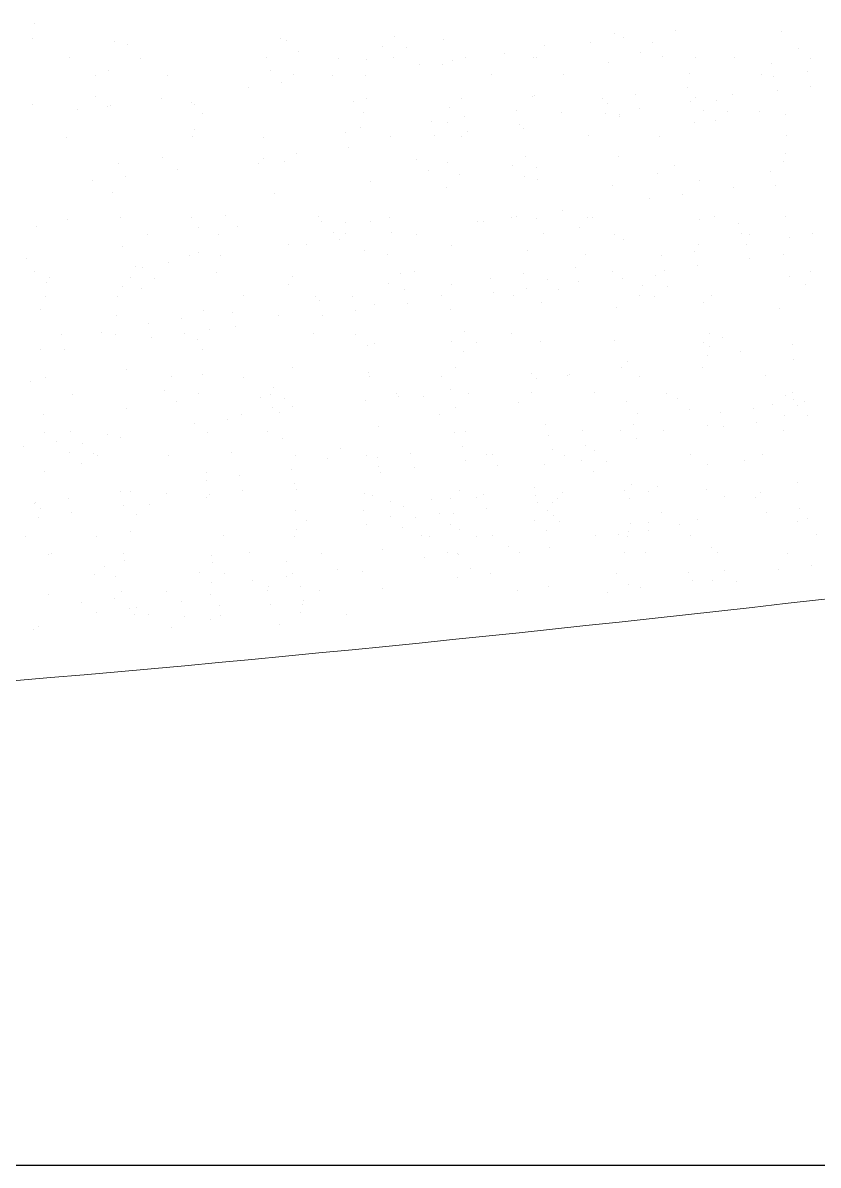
# Model space of a CAD drawing. Header units: millimetres. Extents: x 3165 to 3759, y 1184 to 1604.
# Drawn here: x 3330.1 to 3342.62, y 1361.22 to 1379.18 of the extents above; entities that cross this region are included whole.
import ezdxf

# ---------------------------------------------------------------- set-up
doc = ezdxf.new("R2010")
doc.units = ezdxf.units.MM
doc.layers.add('2', color=2, linetype='Continuous', lineweight=18, true_color=0xffff00)
doc.layers.add('LAYER2', color=2, linetype='Continuous', lineweight=25)

msp = doc.modelspace()

# ---------------------------------------------------------------- linework, layer by layer
at = {"layer": '2'}
for p, q in [((3330.281, 1379.168), (3330.281, 1379.168)), ((3340.367, 1379.057), (3340.367, 1379.057)), ((3342.034, 1379.048), (3342.034, 1379.048)), ((3330.252, 1378.943), (3330.252, 1378.943)), ((3331.54, 1378.897), (3331.54, 1378.897)), ((3334.157, 1378.93), (3334.157, 1378.93)), ((3334.253, 1378.909), (3334.253, 1378.909)), ((3335.957, 1378.963), (3335.957, 1378.963)), ((3336.715, 1378.918), (3336.715, 1378.918)), ((3339.034, 1378.882), (3339.034, 1378.882)), ((3339.416, 1379.015), (3339.416, 1379.015)), ((3339.554, 1378.95), (3339.554, 1378.95)), ((3340.017, 1378.874), (3340.017, 1378.874)), ((3331.756, 1378.845), (3331.756, 1378.845)), ((3334.437, 1378.74), (3334.437, 1378.74)), ((3335.758, 1378.811), (3335.758, 1378.811)), ((3336.141, 1378.794), (3336.141, 1378.794)), ((3337.676, 1378.703), (3337.676, 1378.703)), ((3338.314, 1378.82), (3338.314, 1378.82)), ((3339.818, 1378.722), (3339.818, 1378.722)), ((3342.315, 1378.786), (3342.315, 1378.786)), ((3330.832, 1378.631), (3330.832, 1378.631)), ((3331.958, 1378.622), (3331.958, 1378.622)), ((3333.946, 1378.636), (3333.946, 1378.636)), ((3335.073, 1378.628), (3335.073, 1378.628)), ((3335.515, 1378.612), (3335.515, 1378.612)), ((3335.942, 1378.642), (3335.942, 1378.642)), ((3336.342, 1378.527), (3336.342, 1378.527)), ((3336.707, 1378.525), (3336.707, 1378.525)), ((3336.863, 1378.596), (3336.863, 1378.596)), ((3337.061, 1378.642), (3337.061, 1378.642)), ((3338.133, 1378.645), (3338.133, 1378.645)), ((3338.187, 1378.633), (3338.187, 1378.633)), ((3339.325, 1378.558), (3339.325, 1378.558)), ((3340.175, 1378.648), (3340.175, 1378.648)), ((3340.691, 1378.633), (3340.691, 1378.633)), ((3341.301, 1378.639), (3341.301, 1378.639)), ((3341.883, 1378.546), (3341.883, 1378.546)), ((3342.499, 1378.617), (3342.499, 1378.617)), ((3331.254, 1378.362), (3331.254, 1378.362)), ((3331.448, 1378.44), (3331.448, 1378.44)), ((3332.38, 1378.353), (3332.38, 1378.353)), ((3334.006, 1378.428), (3334.006, 1378.428)), ((3334.368, 1378.368), (3334.368, 1378.368)), ((3334.984, 1378.348), (3334.984, 1378.348)), ((3335.494, 1378.359), (3335.494, 1378.359)), ((3337.482, 1378.373), (3337.482, 1378.373)), ((3338.608, 1378.365), (3338.608, 1378.365)), ((3340.596, 1378.379), (3340.596, 1378.379)), ((3341.723, 1378.37), (3341.723, 1378.37)), ((3341.922, 1378.344), (3341.922, 1378.344)), ((3342.442, 1378.412), (3342.442, 1378.412)), ((3333.65, 1378.173), (3333.65, 1378.173)), ((3334.171, 1378.241), (3334.171, 1378.241)), ((3340.563, 1378.165), (3340.563, 1378.165)), ((3342.49, 1378.187), (3342.49, 1378.187)), ((3331.247, 1378.031), (3331.247, 1378.031)), ((3332.292, 1377.994), (3332.292, 1377.994)), ((3335.509, 1377.992), (3335.509, 1377.992)), ((3337.011, 1377.997), (3337.011, 1377.997)), ((3338.127, 1378.026), (3338.127, 1378.026)), ((3338.153, 1378.045), (3338.153, 1378.045)), ((3339.23, 1377.989), (3339.23, 1377.989)), ((3339.75, 1378.058), (3339.75, 1378.058)), ((3340.685, 1378.013), (3340.685, 1378.013)), ((3341.012, 1377.962), (3341.012, 1377.962)), ((3341.267, 1378.05), (3341.267, 1378.05)), ((3341.97, 1378.118), (3341.97, 1378.118)), ((3330.25, 1377.907), (3330.25, 1377.907)), ((3330.958, 1377.818), (3330.958, 1377.818)), ((3331.431, 1377.862), (3331.431, 1377.862)), ((3331.479, 1377.887), (3331.479, 1377.887)), ((3332.751, 1377.933), (3332.751, 1377.933)), ((3332.808, 1377.895), (3332.808, 1377.895)), ((3335.307, 1377.942), (3335.307, 1377.942)), ((3336.812, 1377.845), (3336.812, 1377.845)), ((3337.872, 1377.81), (3337.872, 1377.81)), ((3338.575, 1377.776), (3338.575, 1377.776)), ((3339.309, 1377.908), (3339.309, 1377.908)), ((3339.799, 1377.832), (3339.799, 1377.832)), ((3340.612, 1377.939), (3340.612, 1377.939)), ((3340.813, 1377.81), (3340.813, 1377.81)), ((3341.197, 1377.793), (3341.197, 1377.793)), ((3341.689, 1377.782), (3341.689, 1377.782)), ((3332.936, 1377.764), (3332.936, 1377.764)), ((3335.46, 1377.771), (3335.46, 1377.771)), ((3336.538, 1377.635), (3336.538, 1377.635)), ((3336.784, 1377.61), (3336.784, 1377.61)), ((3337.059, 1377.703), (3337.059, 1377.703)), ((3339.278, 1377.764), (3339.278, 1377.764)), ((3339.485, 1377.708), (3339.485, 1377.708)), ((3339.493, 1377.739), (3339.493, 1377.739)), ((3340.677, 1377.621), (3340.677, 1377.621)), ((3340.998, 1377.642), (3340.998, 1377.642)), ((3342.103, 1377.741), (3342.103, 1377.741)), ((3332.8, 1377.502), (3332.8, 1377.502)), ((3335.18, 1377.456), (3335.18, 1377.456)), ((3335.418, 1377.536), (3335.418, 1377.536)), ((3337.107, 1377.478), (3337.107, 1377.478)), ((3337.92, 1377.585), (3337.92, 1377.585)), ((3337.976, 1377.523), (3337.976, 1377.523)), ((3330.784, 1377.381), (3330.784, 1377.381)), ((3332.772, 1377.395), (3332.772, 1377.395)), ((3333.898, 1377.386), (3333.898, 1377.386)), ((3335.886, 1377.401), (3335.886, 1377.401)), ((3336.586, 1377.409), (3336.586, 1377.409)), ((3337.012, 1377.392), (3337.012, 1377.392)), ((3339, 1377.406), (3339, 1377.406)), ((3340.126, 1377.398), (3340.126, 1377.398)), ((3342.115, 1377.412), (3342.115, 1377.412)), ((3332.301, 1377.065), (3332.301, 1377.065)), ((3334.415, 1377.123), (3334.415, 1377.123)), ((3335.228, 1377.23), (3335.228, 1377.23)), ((3338.006, 1377.085), (3338.006, 1377.085)), ((3339.479, 1377.088), (3339.479, 1377.088)), ((3342.097, 1377.122), (3342.097, 1377.122)), ((3331.603, 1376.97), (3331.603, 1376.97)), ((3332.536, 1376.876), (3332.536, 1376.876)), ((3333.806, 1376.967), (3333.806, 1376.967)), ((3333.895, 1377.055), (3333.895, 1377.055)), ((3334.22, 1377.003), (3334.22, 1377.003)), ((3336.303, 1377.03), (3336.303, 1377.03)), ((3336.778, 1376.991), (3336.778, 1376.991)), ((3337.807, 1376.933), (3337.807, 1376.933)), ((3338.191, 1376.916), (3338.191, 1376.916)), ((3340.363, 1376.942), (3340.363, 1376.942)), ((3342.067, 1376.996), (3342.067, 1376.996)), ((3331.203, 1376.701), (3331.203, 1376.701)), ((3331.723, 1376.769), (3331.723, 1376.769)), ((3336.487, 1376.862), (3336.487, 1376.862)), ((3336.978, 1376.803), (3336.978, 1376.803)), ((3337.992, 1376.764), (3337.992, 1376.764)), ((3338.196, 1376.718), (3338.196, 1376.718)), ((3340.093, 1376.809), (3340.093, 1376.809)), ((3340.754, 1376.706), (3340.754, 1376.706)), ((3341.868, 1376.844), (3341.868, 1376.844)), ((3335.578, 1376.685), (3335.578, 1376.685)), ((3336.77, 1376.598), (3336.77, 1376.598)), ((3339.388, 1376.631), (3339.388, 1376.631)), ((3341.289, 1376.589), (3341.289, 1376.589)), ((3341.946, 1376.619), (3341.946, 1376.619)), ((3331.511, 1376.513), (3331.511, 1376.513)), ((3334.069, 1376.501), (3334.069, 1376.501)), ((3339.956, 1376.414), (3339.956, 1376.414)), ((3340.476, 1376.482), (3340.476, 1376.482)), ((3338.598, 1376.235), (3338.598, 1376.235)), ((3330.313, 1375.98), (3330.313, 1375.98)), ((3330.8, 1376.089), (3330.8, 1376.089)), ((3331.64, 1376.127), (3331.64, 1376.127)), ((3332.766, 1376.118), (3332.766, 1376.118)), ((3333.297, 1376.153), (3333.297, 1376.153)), ((3333.481, 1375.984), (3333.481, 1375.984)), ((3334.754, 1376.132), (3334.754, 1376.132)), ((3334.801, 1376.055), (3334.801, 1376.055)), ((3335.184, 1376.038), (3335.184, 1376.038)), ((3335.572, 1376.065), (3335.572, 1376.065)), ((3335.88, 1376.124), (3335.88, 1376.124)), ((3337.264, 1376.059), (3337.264, 1376.059)), ((3337.357, 1376.064), (3337.357, 1376.064)), ((3337.785, 1376.128), (3337.785, 1376.128)), ((3337.868, 1376.138), (3337.868, 1376.138)), ((3338.19, 1376.099), (3338.19, 1376.099)), ((3338.994, 1376.129), (3338.994, 1376.129)), ((3339.061, 1376.119), (3339.061, 1376.119)), ((3340.748, 1376.087), (3340.748, 1376.087)), ((3340.982, 1376.144), (3340.982, 1376.144)), ((3341.358, 1376.03), (3341.358, 1376.03)), ((3342.108, 1376.135), (3342.108, 1376.135)), ((3332.062, 1375.858), (3332.062, 1375.858)), ((3332.871, 1375.968), (3332.871, 1375.968)), ((3333.188, 1375.849), (3333.188, 1375.849)), ((3334.985, 1375.886), (3334.985, 1375.886)), ((3335.176, 1375.864), (3335.176, 1375.864)), ((3335.906, 1375.881), (3335.906, 1375.881)), ((3336.302, 1375.855), (3336.302, 1375.855)), ((3338.29, 1375.869), (3338.29, 1375.869)), ((3338.861, 1375.967), (3338.861, 1375.967)), ((3339.416, 1375.861), (3339.416, 1375.861)), ((3341.404, 1375.875), (3341.404, 1375.875)), ((3341.543, 1375.861), (3341.543, 1375.861)), ((3342.166, 1375.814), (3342.166, 1375.814)), ((3342.53, 1375.866), (3342.53, 1375.866)), ((3331.672, 1375.662), (3331.672, 1375.662)), ((3334.289, 1375.696), (3334.289, 1375.696)), ((3334.572, 1375.705), (3334.572, 1375.705)), ((3335.093, 1375.774), (3335.093, 1375.774)), ((3336.847, 1375.683), (3336.847, 1375.683)), ((3339.548, 1375.781), (3339.548, 1375.781)), ((3340.74, 1375.694), (3340.74, 1375.694)), ((3341.485, 1375.697), (3341.485, 1375.697)), ((3330.162, 1375.478), (3330.162, 1375.478)), ((3332.732, 1375.529), (3332.732, 1375.529)), ((3332.863, 1375.575), (3332.863, 1375.575)), ((3333.214, 1375.526), (3333.214, 1375.526)), ((3335.481, 1375.609), (3335.481, 1375.609)), ((3335.846, 1375.535), (3335.846, 1375.535)), ((3338.039, 1375.597), (3338.039, 1375.597)), ((3338.96, 1375.541), (3338.96, 1375.541)), ((3340.152, 1375.521), (3340.152, 1375.521)), ((3340.672, 1375.59), (3340.672, 1375.59)), ((3341.534, 1375.471), (3341.534, 1375.471)), ((3342.075, 1375.546), (3342.075, 1375.546)), ((3330.29, 1375.275), (3330.29, 1375.275)), ((3331.88, 1375.351), (3331.88, 1375.351)), ((3331.994, 1375.329), (3331.994, 1375.329)), ((3332.401, 1375.419), (3332.401, 1375.419)), ((3333.154, 1375.261), (3333.154, 1375.261)), ((3336.268, 1375.266), (3336.268, 1375.266)), ((3338.794, 1375.343), (3338.794, 1375.343)), ((3339.382, 1375.272), (3339.382, 1375.272)), ((3340.2, 1375.296), (3340.2, 1375.296)), ((3340.721, 1375.364), (3340.721, 1375.364)), ((3342.496, 1375.278), (3342.496, 1375.278)), ((3330.475, 1375.106), (3330.475, 1375.106)), ((3330.522, 1375.172), (3330.522, 1375.172)), ((3331.795, 1375.177), (3331.795, 1375.177)), ((3332.178, 1375.16), (3332.178, 1375.16)), ((3334.351, 1375.187), (3334.351, 1375.187)), ((3335.855, 1375.089), (3335.855, 1375.089)), ((3336.054, 1375.241), (3336.054, 1375.241)), ((3337.46, 1375.167), (3337.46, 1375.167)), ((3337.981, 1375.236), (3337.981, 1375.236)), ((3338.352, 1375.152), (3338.352, 1375.152)), ((3338.842, 1375.117), (3338.842, 1375.117)), ((3339.542, 1375.161), (3339.542, 1375.161)), ((3340.056, 1375.207), (3340.056, 1375.207)), ((3342.16, 1375.195), (3342.16, 1375.195)), ((3331.666, 1375.043), (3331.666, 1375.043)), ((3331.979, 1375.009), (3331.979, 1375.009)), ((3334.283, 1375.076), (3334.283, 1375.076)), ((3336.102, 1374.988), (3336.102, 1374.988)), ((3336.841, 1375.064), (3336.841, 1375.064)), ((3337.508, 1374.942), (3337.508, 1374.942)), ((3338.029, 1375.01), (3338.029, 1375.01)), ((3338.537, 1374.983), (3338.537, 1374.983)), ((3339.808, 1374.902), (3339.808, 1374.902)), ((3339.857, 1375.055), (3339.857, 1375.055)), ((3340.24, 1375.038), (3340.24, 1375.038)), ((3342.413, 1375.064), (3342.413, 1375.064)), ((3330.466, 1374.885), (3330.466, 1374.885)), ((3331.592, 1374.876), (3331.592, 1374.876)), ((3333.58, 1374.891), (3333.58, 1374.891)), ((3334.706, 1374.882), (3334.706, 1374.882)), ((3334.768, 1374.813), (3334.768, 1374.813)), ((3335.289, 1374.881), (3335.289, 1374.881)), ((3335.641, 1374.758), (3335.641, 1374.758)), ((3336.15, 1374.763), (3336.15, 1374.763)), ((3336.694, 1374.896), (3336.694, 1374.896)), ((3337.82, 1374.888), (3337.82, 1374.888)), ((3338.259, 1374.792), (3338.259, 1374.792)), ((3340.041, 1374.886), (3340.041, 1374.886)), ((3340.817, 1374.779), (3340.817, 1374.779)), ((3340.934, 1374.893), (3340.934, 1374.893)), ((3330.382, 1374.673), (3330.382, 1374.673)), ((3331.574, 1374.586), (3331.574, 1374.586)), ((3332.941, 1374.661), (3332.941, 1374.661)), ((3333.41, 1374.634), (3333.41, 1374.634)), ((3334.132, 1374.574), (3334.132, 1374.574)), ((3334.817, 1374.587), (3334.817, 1374.587)), ((3335.337, 1374.656), (3335.337, 1374.656)), ((3336.833, 1374.671), (3336.833, 1374.671)), ((3339.451, 1374.705), (3339.451, 1374.705)), ((3342.009, 1374.692), (3342.009, 1374.692)), ((3332.077, 1374.458), (3332.077, 1374.458)), ((3332.597, 1374.527), (3332.597, 1374.527)), ((3333.048, 1374.363), (3333.048, 1374.363)), ((3333.458, 1374.408), (3333.458, 1374.408)), ((3330.718, 1374.28), (3330.718, 1374.28)), ((3331.345, 1374.309), (3331.345, 1374.309)), ((3331.558, 1374.288), (3331.558, 1374.288)), ((3332.125, 1374.233), (3332.125, 1374.233)), ((3332.645, 1374.301), (3332.645, 1374.301)), ((3332.849, 1374.211), (3332.849, 1374.211)), ((3334.672, 1374.294), (3334.672, 1374.294)), ((3335.346, 1374.275), (3335.346, 1374.275)), ((3337.05, 1374.329), (3337.05, 1374.329)), ((3337.786, 1374.299), (3337.786, 1374.299)), ((3339.407, 1374.186), (3339.407, 1374.186)), ((3340.9, 1374.305), (3340.9, 1374.305)), ((3341.11, 1374.24), (3341.11, 1374.24)), ((3330.376, 1374.054), (3330.376, 1374.054)), ((3330.766, 1374.054), (3330.766, 1374.054)), ((3332.934, 1374.041), (3332.934, 1374.041)), ((3335.531, 1374.106), (3335.531, 1374.106)), ((3335.635, 1374.139), (3335.635, 1374.139)), ((3336.851, 1374.177), (3336.851, 1374.177)), ((3337.035, 1374.008), (3337.035, 1374.008)), ((3337.234, 1374.16), (3337.234, 1374.16)), ((3338.253, 1374.172), (3338.253, 1374.172)), ((3340.811, 1374.16), (3340.811, 1374.16)), ((3340.911, 1374.089), (3340.911, 1374.089)), ((3341.398, 1374.014), (3341.398, 1374.014)), ((3342.211, 1374.122), (3342.211, 1374.122)), ((3339.611, 1373.854), (3339.611, 1373.854)), ((3340.878, 1373.946), (3340.878, 1373.946)), ((3342.229, 1373.887), (3342.229, 1373.887)), ((3331.735, 1373.736), (3331.735, 1373.736)), ((3332.926, 1373.649), (3332.926, 1373.649)), ((3334.352, 1373.769), (3334.352, 1373.769)), ((3335.544, 1373.682), (3335.544, 1373.682)), ((3336.91, 1373.757), (3336.91, 1373.757)), ((3338.102, 1373.67), (3338.102, 1373.67)), ((3338.707, 1373.66), (3338.707, 1373.66)), ((3339.52, 1373.767), (3339.52, 1373.767)), ((3340.803, 1373.767), (3340.803, 1373.767)), ((3330.225, 1373.551), (3330.225, 1373.551)), ((3330.46, 1373.608), (3330.46, 1373.608)), ((3332.448, 1373.622), (3332.448, 1373.622)), ((3333.574, 1373.614), (3333.574, 1373.614)), ((3335.562, 1373.628), (3335.562, 1373.628)), ((3336.688, 1373.619), (3336.688, 1373.619)), ((3338.186, 1373.592), (3338.186, 1373.592)), ((3338.676, 1373.634), (3338.676, 1373.634)), ((3339.802, 1373.625), (3339.802, 1373.625)), ((3341.79, 1373.639), (3341.79, 1373.639)), ((3330.881, 1373.34), (3330.881, 1373.34)), ((3332.34, 1373.397), (3332.34, 1373.397)), ((3332.869, 1373.354), (3332.869, 1373.354)), ((3333.845, 1373.299), (3333.845, 1373.299)), ((3333.995, 1373.345), (3333.995, 1373.345)), ((3334.044, 1373.451), (3334.044, 1373.451)), ((3335.983, 1373.359), (3335.983, 1373.359)), ((3336.015, 1373.306), (3336.015, 1373.306)), ((3336.401, 1373.309), (3336.401, 1373.309)), ((3336.828, 1373.413), (3336.828, 1373.413)), ((3337.109, 1373.351), (3337.109, 1373.351)), ((3338.104, 1373.363), (3338.104, 1373.363)), ((3339.098, 1373.365), (3339.098, 1373.365)), ((3340.224, 1373.356), (3340.224, 1373.356)), ((3342.106, 1373.328), (3342.106, 1373.328)), ((3342.212, 1373.371), (3342.212, 1373.371)), ((3331.729, 1373.116), (3331.729, 1373.116)), ((3332.524, 1373.228), (3332.524, 1373.228)), ((3334.029, 1373.13), (3334.029, 1373.13)), ((3334.228, 1373.282), (3334.228, 1373.282)), ((3334.346, 1373.149), (3334.346, 1373.149)), ((3335.494, 1373.237), (3335.494, 1373.237)), ((3336.904, 1373.137), (3336.904, 1373.137)), ((3337.905, 1373.211), (3337.905, 1373.211)), ((3339.605, 1373.234), (3339.605, 1373.234)), ((3340.402, 1373.274), (3340.402, 1373.274)), ((3340.586, 1373.105), (3340.586, 1373.105)), ((3341.594, 1373.122), (3341.594, 1373.122)), ((3341.906, 1373.176), (3341.906, 1373.176)), ((3342.223, 1373.268), (3342.223, 1373.268)), ((3342.29, 1373.16), (3342.29, 1373.16)), ((3342.407, 1373.229), (3342.407, 1373.229)), ((3330.426, 1373.02), (3330.426, 1373.02)), ((3333.323, 1372.951), (3333.323, 1372.951)), ((3333.54, 1373.025), (3333.54, 1373.025)), ((3334.136, 1373.058), (3334.136, 1373.058)), ((3336.654, 1373.031), (3336.654, 1373.031)), ((3339.768, 1373.037), (3339.768, 1373.037)), ((3341.074, 1373.054), (3341.074, 1373.054)), ((3342.091, 1373.008), (3342.091, 1373.008)), ((3342.456, 1373.004), (3342.456, 1373.004)), ((3330.445, 1372.746), (3330.445, 1372.746)), ((3330.847, 1372.751), (3330.847, 1372.751)), ((3332.802, 1372.883), (3332.802, 1372.883)), ((3333.961, 1372.757), (3333.961, 1372.757)), ((3335.704, 1372.831), (3335.704, 1372.831)), ((3336.896, 1372.744), (3336.896, 1372.744)), ((3337.076, 1372.762), (3337.076, 1372.762)), ((3338.322, 1372.865), (3338.322, 1372.865)), ((3338.903, 1372.768), (3338.903, 1372.768)), ((3339.514, 1372.778), (3339.514, 1372.778)), ((3339.716, 1372.875), (3339.716, 1372.875)), ((3340.19, 1372.768), (3340.19, 1372.768)), ((3340.88, 1372.852), (3340.88, 1372.852)), ((3341.122, 1372.828), (3341.122, 1372.828)), ((3341.643, 1372.897), (3341.643, 1372.897)), ((3342.072, 1372.765), (3342.072, 1372.765)), ((3330.631, 1372.597), (3330.631, 1372.597)), ((3331.038, 1372.574), (3331.038, 1372.574)), ((3331.444, 1372.704), (3331.444, 1372.704)), ((3331.637, 1372.659), (3331.637, 1372.659)), ((3333.004, 1372.734), (3333.004, 1372.734)), ((3334.195, 1372.647), (3334.195, 1372.647)), ((3338.382, 1372.699), (3338.382, 1372.699)), ((3339.764, 1372.649), (3339.764, 1372.649)), ((3330.111, 1372.528), (3330.111, 1372.528)), ((3330.838, 1372.422), (3330.838, 1372.422)), ((3331.222, 1372.405), (3331.222, 1372.405)), ((3333.394, 1372.431), (3333.394, 1372.431)), ((3334.387, 1372.387), (3334.387, 1372.387)), ((3335.098, 1372.485), (3335.098, 1372.485)), ((3336.211, 1372.413), (3336.211, 1372.413)), ((3337.024, 1372.521), (3337.024, 1372.521)), ((3337.396, 1372.396), (3337.396, 1372.396)), ((3337.501, 1372.392), (3337.501, 1372.392)), ((3338.43, 1372.474), (3338.43, 1372.474)), ((3338.951, 1372.542), (3338.951, 1372.542)), ((3339.099, 1372.451), (3339.099, 1372.451)), ((3340.616, 1372.398), (3340.616, 1372.398)), ((3341.742, 1372.389), (3341.742, 1372.389)), ((3331.023, 1372.253), (3331.023, 1372.253)), ((3331.273, 1372.381), (3331.273, 1372.381)), ((3332.399, 1372.372), (3332.399, 1372.372)), ((3334.899, 1372.333), (3334.899, 1372.333)), ((3335.513, 1372.378), (3335.513, 1372.378)), ((3335.69, 1372.345), (3335.69, 1372.345)), ((3335.698, 1372.212), (3335.698, 1372.212)), ((3337.072, 1372.295), (3337.072, 1372.295)), ((3337.58, 1372.228), (3337.58, 1372.228)), ((3338.316, 1372.245), (3338.316, 1372.245)), ((3338.628, 1372.384), (3338.628, 1372.384)), ((3338.9, 1372.299), (3338.9, 1372.299)), ((3339.284, 1372.282), (3339.284, 1372.282)), ((3340.874, 1372.233), (3340.874, 1372.233)), ((3341.456, 1372.308), (3341.456, 1372.308)), ((3330.439, 1372.127), (3330.439, 1372.127)), ((3332.997, 1372.115), (3332.997, 1372.115)), ((3333.519, 1372.059), (3333.519, 1372.059)), ((3334.332, 1372.166), (3334.332, 1372.166)), ((3335.738, 1372.119), (3335.738, 1372.119)), ((3336.259, 1372.188), (3336.259, 1372.188)), ((3339.085, 1372.13), (3339.085, 1372.13)), ((3332.999, 1371.991), (3332.999, 1371.991)), ((3334.38, 1371.941), (3334.38, 1371.941)), ((3338.159, 1371.874), (3338.159, 1371.874)), ((3339.674, 1371.927), (3339.674, 1371.927)), ((3340.085, 1371.895), (3340.085, 1371.895)), ((3342.292, 1371.961), (3342.292, 1371.961)), ((3330.827, 1371.705), (3330.827, 1371.705)), ((3331.64, 1371.812), (3331.64, 1371.812)), ((3331.798, 1371.809), (3331.798, 1371.809)), ((3332.365, 1371.784), (3332.365, 1371.784)), ((3332.989, 1371.722), (3332.989, 1371.722)), ((3333.047, 1371.765), (3333.047, 1371.765)), ((3333.567, 1371.834), (3333.567, 1371.834)), ((3334.415, 1371.842), (3334.415, 1371.842)), ((3335.48, 1371.79), (3335.48, 1371.79)), ((3335.607, 1371.755), (3335.607, 1371.755)), ((3336.534, 1371.695), (3336.534, 1371.695)), ((3336.825, 1371.698), (3336.825, 1371.698)), ((3336.973, 1371.83), (3336.973, 1371.83)), ((3337.249, 1371.724), (3337.249, 1371.724)), ((3337.346, 1371.767), (3337.346, 1371.767)), ((3338.165, 1371.743), (3338.165, 1371.743)), ((3338.522, 1371.709), (3338.522, 1371.709)), ((3338.594, 1371.795), (3338.594, 1371.795)), ((3339.565, 1371.827), (3339.565, 1371.827)), ((3339.648, 1371.701), (3339.648, 1371.701)), ((3339.95, 1371.821), (3339.95, 1371.821)), ((3340.866, 1371.84), (3340.866, 1371.84)), ((3341.141, 1371.734), (3341.141, 1371.734)), ((3341.636, 1371.715), (3341.636, 1371.715)), ((3341.708, 1371.801), (3341.708, 1371.801)), ((3330.288, 1371.624), (3330.288, 1371.624)), ((3330.307, 1371.636), (3330.307, 1371.636)), ((3330.388, 1371.553), (3330.388, 1371.553)), ((3331.688, 1371.586), (3331.688, 1371.586)), ((3332.092, 1371.607), (3332.092, 1371.607)), ((3334.39, 1371.519), (3334.39, 1371.519)), ((3335.467, 1371.519), (3335.467, 1371.519)), ((3335.882, 1371.649), (3335.882, 1371.649)), ((3336.093, 1371.573), (3336.093, 1371.573)), ((3337.394, 1371.541), (3337.394, 1371.541)), ((3338.207, 1371.648), (3338.207, 1371.648)), ((3338.356, 1371.516), (3338.356, 1371.516)), ((3338.44, 1371.637), (3338.44, 1371.637)), ((3342.32, 1371.547), (3342.32, 1371.547)), ((3330.355, 1371.411), (3330.355, 1371.411)), ((3330.875, 1371.479), (3330.875, 1371.479)), ((3331.893, 1371.456), (3331.893, 1371.456)), ((3334.574, 1371.35), (3334.574, 1371.35)), ((3335.894, 1371.421), (3335.894, 1371.421)), ((3336.278, 1371.404), (3336.278, 1371.404)), ((3336.652, 1371.462), (3336.652, 1371.462)), ((3336.873, 1371.473), (3336.873, 1371.473)), ((3338.156, 1371.364), (3338.156, 1371.364)), ((3338.45, 1371.43), (3338.45, 1371.43)), ((3338.54, 1371.347), (3338.54, 1371.347)), ((3339.668, 1371.308), (3339.668, 1371.308)), ((3339.955, 1371.333), (3339.955, 1371.333)), ((3340.154, 1371.485), (3340.154, 1371.485)), ((3340.712, 1371.373), (3340.712, 1371.373)), ((3341.8, 1371.478), (3341.8, 1371.478)), ((3342.286, 1371.341), (3342.286, 1371.341)), ((3342.452, 1371.396), (3342.452, 1371.396)), ((3331.792, 1371.189), (3331.792, 1371.189)), ((3334.409, 1371.223), (3334.409, 1371.223)), ((3335.515, 1371.294), (3335.515, 1371.294)), ((3336.079, 1371.252), (3336.079, 1371.252)), ((3336.836, 1371.293), (3336.836, 1371.293)), ((3336.967, 1371.21), (3336.967, 1371.21)), ((3338.341, 1371.195), (3338.341, 1371.195)), ((3339.483, 1371.13), (3339.483, 1371.13)), ((3339.629, 1371.192), (3339.629, 1371.192)), ((3339.944, 1371.202), (3339.944, 1371.202)), ((3340.441, 1371.299), (3340.441, 1371.299)), ((3342.598, 1371.135), (3342.598, 1371.135)), ((3330.141, 1371.113), (3330.141, 1371.113)), ((3331.267, 1371.104), (3331.267, 1371.104)), ((3333.255, 1371.118), (3333.255, 1371.118)), ((3334.381, 1371.11), (3334.381, 1371.11)), ((3336.369, 1371.124), (3336.369, 1371.124)), ((3336.5, 1371.106), (3336.5, 1371.106)), ((3337.243, 1371.104), (3337.243, 1371.104)), ((3337.495, 1371.115), (3337.495, 1371.115)), ((3339.108, 1371.124), (3339.108, 1371.124)), ((3339.614, 1371.112), (3339.614, 1371.112)), ((3340.61, 1371.121), (3340.61, 1371.121)), ((3330.508, 1370.819), (3330.508, 1370.819)), ((3330.563, 1370.844), (3330.563, 1370.844)), ((3331.689, 1370.835), (3331.689, 1370.835)), ((3333.067, 1370.807), (3333.067, 1370.807)), ((3333.677, 1370.85), (3333.677, 1370.85)), ((3334.803, 1370.841), (3334.803, 1370.841)), ((3335.767, 1370.905), (3335.767, 1370.905)), ((3336.416, 1370.769), (3336.416, 1370.769)), ((3336.791, 1370.855), (3336.791, 1370.855)), ((3336.937, 1370.838), (3336.937, 1370.838)), ((3336.959, 1370.818), (3336.959, 1370.818)), ((3337.75, 1370.945), (3337.75, 1370.945)), ((3337.917, 1370.847), (3337.917, 1370.847)), ((3338.385, 1370.938), (3338.385, 1370.938)), ((3339.576, 1370.851), (3339.576, 1370.851)), ((3339.905, 1370.861), (3339.905, 1370.861)), ((3340.943, 1370.926), (3340.943, 1370.926)), ((3341.031, 1370.852), (3341.031, 1370.852)), ((3342.135, 1370.839), (3342.135, 1370.839)), ((3331.384, 1370.641), (3331.384, 1370.641)), ((3331.7, 1370.733), (3331.7, 1370.733)), ((3333.087, 1370.695), (3333.087, 1370.695)), ((3334.258, 1370.72), (3334.258, 1370.72)), ((3335.058, 1370.591), (3335.058, 1370.591)), ((3337.148, 1370.607), (3337.148, 1370.607)), ((3342.516, 1370.654), (3342.516, 1370.654)), ((3331.233, 1370.516), (3331.233, 1370.516)), ((3331.568, 1370.472), (3331.568, 1370.472)), ((3332.888, 1370.543), (3332.888, 1370.543)), ((3333.271, 1370.526), (3333.271, 1370.526)), ((3333.724, 1370.415), (3333.724, 1370.415)), ((3334.245, 1370.484), (3334.245, 1370.484)), ((3334.347, 1370.521), (3334.347, 1370.521)), ((3335.444, 1370.553), (3335.444, 1370.553)), ((3336.949, 1370.455), (3336.949, 1370.455)), ((3337.462, 1370.527), (3337.462, 1370.527)), ((3339.446, 1370.518), (3339.446, 1370.518)), ((3340.576, 1370.533), (3340.576, 1370.533)), ((3340.95, 1370.421), (3340.95, 1370.421)), ((3341.149, 1370.573), (3341.149, 1370.573)), ((3341.996, 1370.586), (3341.996, 1370.586)), ((3331.655, 1370.247), (3331.655, 1370.247)), ((3332.366, 1370.236), (3332.366, 1370.236)), ((3333.072, 1370.375), (3333.072, 1370.375)), ((3333.953, 1370.258), (3333.953, 1370.258)), ((3333.975, 1370.312), (3333.975, 1370.312)), ((3334.474, 1370.326), (3334.474, 1370.326)), ((3334.769, 1370.253), (3334.769, 1370.253)), ((3335.761, 1370.285), (3335.761, 1370.285)), ((3337.883, 1370.258), (3337.883, 1370.258)), ((3338.379, 1370.318), (3338.379, 1370.318)), ((3339.304, 1370.232), (3339.304, 1370.232)), ((3339.63, 1370.349), (3339.63, 1370.349)), ((3339.825, 1370.3), (3339.825, 1370.3)), ((3340.638, 1370.407), (3340.638, 1370.407)), ((3341.333, 1370.404), (3341.333, 1370.404)), ((3330.502, 1370.2), (3330.502, 1370.2)), ((3331.033, 1370.061), (3331.033, 1370.061)), ((3331.553, 1370.129), (3331.553, 1370.129)), ((3332.595, 1370.079), (3332.595, 1370.079)), ((3333.06, 1370.188), (3333.06, 1370.188)), ((3334.522, 1370.101), (3334.522, 1370.101)), ((3331.262, 1369.903), (3331.262, 1369.903)), ((3331.782, 1369.972), (3331.782, 1369.972)), ((3331.861, 1369.882), (3331.861, 1369.882)), ((3331.887, 1369.997), (3331.887, 1369.997)), ((3332.081, 1369.877), (3332.081, 1369.877)), ((3333.206, 1370.015), (3333.206, 1370.015)), ((3334.002, 1370.032), (3334.002, 1370.032)), ((3334.478, 1369.915), (3334.478, 1369.915)), ((3334.505, 1370.031), (3334.505, 1370.031)), ((3335.195, 1369.883), (3335.195, 1369.883)), ((3330.351, 1369.698), (3330.351, 1369.698)), ((3332.643, 1369.853), (3332.643, 1369.853)), ((3333.052, 1369.795), (3333.052, 1369.795)), ((3333.207, 1369.868), (3333.207, 1369.868)), ((3334.141, 1369.729), (3334.141, 1369.729)), ((3330.265, 1369.649), (3330.265, 1369.649)), ((3332.438, 1369.675), (3332.438, 1369.675))]:
    msp.add_line(p, q, dxfattribs=at)
msp.add_open_spline([(3219.688, 1402.293), (3227.496, 1384.993), (3236.15, 1376.372), (3263.432, 1368.938), (3323.194, 1366.019), (3377.372, 1375.492), (3432.909, 1380.267), (3483.147, 1370.164), (3504.852, 1393.439), (3508.712, 1404.869)], degree=3, knots=[2.10121, 2.10121, 2.10121, 2.10121, 38.638665, 85.311573, 139.19871, 206.241661, 252.064735, 308.883122, 343.056278, 343.056278, 343.056278, 343.056278], dxfattribs=at)
at = {"layer": 'LAYER2'}
msp.add_line((3250.076, 1361.22), (3349.892, 1361.22), dxfattribs=at)

doc.saveas('drawing.dxf')
